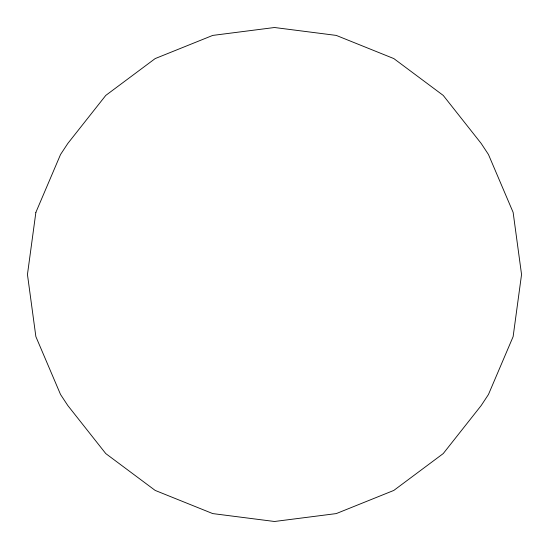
<?xml version="1.0" encoding="UTF-8"?>
<svg xmlns="http://www.w3.org/2000/svg" width="549" height="549" viewBox="0 0 549 549"><rect width="100%" height="100%" fill="white"/><g stroke="black" fill="none" stroke-linecap="round" stroke-linejoin="round"><path stroke-width="0.82" d="M35.87 212.381L27.45 274.5L35.87 336.619L60.548 394.511L67.836 405.567L105.765 453.577L155.182 490.422L212.738 513.59L274.5 521.488L336.262 513.59L393.818 490.422L443.235 453.577L481.164 405.567L488.452 394.511L513.13 336.619L521.55 274.5L513.13 212.381L488.452 154.489L481.164 143.433L443.235 95.423L393.818 58.578L336.262 35.41L274.5 27.512L212.738 35.41L155.182 58.578L105.765 95.423L67.836 143.433L60.548 154.489L35.87 212.381"/></g></svg>
